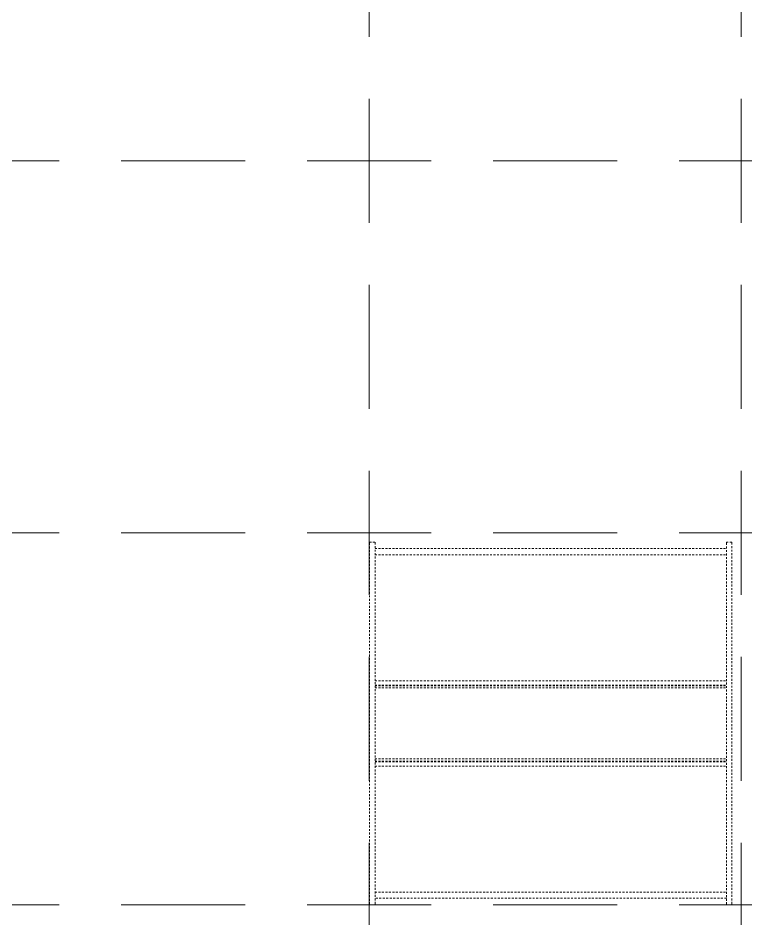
# Model space of a CAD drawing. Header units: inches. Extents: x 741 to 3125, y 9 to 2134.
# Drawn here: x 2504 to 2550.9, y 1194.1 to 1252.2 of the extents above; entities that cross this region are included whole.
import ezdxf

# ---------------------------------------------------------------- set-up
doc = ezdxf.new("R2010")
doc.units = ezdxf.units.IN
doc.header["$MEASUREMENT"] = 0
doc.linetypes.add('Demolished', pattern=[0.1875, 0.125, -0.0625])
doc.layers.add('A-CLNG-PATT', color=13, linetype='Demolished', lineweight=9)
doc.layers.add('E-LITE-EQPM', color=33, linetype='Demolished', lineweight=9)

# ---------------------------------------------------------------- blocks, each defined once
blk = doc.blocks.new('L-Recessed-Axis-Day-Acrylic - 2 x 2-V15-Level XX  RCP DEMO')
at = {"layer": 'E-LITE-EQPM', "color": 7}
for p, q in [((-11.699, 11.699), (-11.339, 11.699)), ((-11.699, 11.639), (-11.699, 11.699)), ((-11.699, 11.699), (-11.699, 11.639)), ((-11.699, 11.639), (-11.699, -11.639)), ((-11.339, 11.639), (-11.339, 11.699)), ((-11.339, 11.699), (-11.339, 11.639)), ((-11.339, -11.639), (-11.339, 11.639)), ((11.339, 11.699), (11.699, 11.699)), ((11.339, 11.639), (11.339, 11.699)), ((11.339, 11.699), (11.339, 11.639)), ((11.339, 11.639), (11.339, -11.639)), ((11.699, 11.639), (11.699, 11.699)), ((11.699, 11.699), (11.699, 11.639)), ((11.699, -11.639), (11.699, 11.639)), ((-11.339, 11.279), (11.339, 11.279)), ((-11.339, 10.882), (11.339, 10.882)), ((-11.339, 2.759), (11.339, 2.759)), ((-11.339, 2.474), (11.339, 2.474)), ((-11.339, 2.428), (11.339, 2.428)), ((-11.339, 2.288), (11.339, 2.288)), ((-11.339, -2.288), (11.339, -2.288)), ((-11.339, -2.428), (11.339, -2.428)), ((-11.339, -2.474), (11.339, -2.474)), ((-11.339, -2.759), (11.339, -2.759)), ((-11.339, -10.882), (11.339, -10.882)), ((11.339, -11.279), (-11.339, -11.279)), ((-11.699, -11.639), (-11.699, -11.699)), ((-11.699, -11.699), (-11.699, -11.639)), ((-11.339, -11.699), (-11.699, -11.699)), ((-11.339, -11.639), (-11.339, -11.699)), ((-11.339, -11.699), (-11.339, -11.639)), ((11.339, -11.639), (11.339, -11.699)), ((11.339, -11.699), (11.339, -11.639)), ((11.699, -11.699), (11.339, -11.699)), ((11.699, -11.639), (11.699, -11.699)), ((11.699, -11.699), (11.699, -11.639))]:
    blk.add_line(p, q, dxfattribs=at)

msp = doc.modelspace()

# ---------------------------------------------------------------- hatches: boundary and pattern name
at = {"layer": 'A-CLNG-PATT', "lineweight": 13}
h = msp.add_hatch(dxfattribs=at)
h.set_pattern_fill('FP_10', color=10, style=0, pattern_type=2)
h.set_pattern_definition([(90, (2526.604, 1242.96), (24, 24), [4, -4, 8, -4, -4]), (90, (2526.604, 1242.96), (24, 24), [-20, 4, 0]), (0, (2526.604, 1242.96), (24, -24), [4, -4, 8, -4, -4]), (0, (2526.604, 1242.96), (24, -24), [-20, 4, 0])])
h.paths.add_polyline_path([(2485.104, 1170.816), (2587.792, 1170.816), (2587.792, 1172.792), (2587.042, 1172.792), (2587.042, 1174.417), (2551.042, 1174.417), (2551.042, 1175.792), (2587.042, 1175.792), (2587.042, 1212.042), (2587.792, 1212.042), (2587.792, 1284.542), (2587.312, 1284.542), (2587.312, 1287.105), (2550.042, 1287.105), (2550.042, 1267.278), (2549.682, 1267.278), (2549.682, 1267.639), (2527.003, 1267.639), (2527.003, 1267.278), (2526.643, 1267.278), (2526.643, 1290.556), (2527.003, 1290.556), (2527.003, 1290.196), (2546.792, 1290.196), (2546.792, 1315.105), (2485.417, 1315.105), (2485.417, 1290.105), (2465.104, 1290.105), (2465.104, 1258.816), (2485.104, 1258.816), (2485.104, 1170.869)], flags=0)
h.paths.add_polyline_path([(2549.682, 1195.04), (2549.682, 1195.4), (2527.003, 1195.4), (2527.003, 1195.04), (2526.643, 1195.04), (2526.643, 1218.318), (2527.003, 1218.318), (2527.003, 1217.958), (2549.682, 1217.958), (2549.682, 1218.318), (2550.042, 1218.318), (2550.042, 1195.04)], flags=0)
h.paths.add_polyline_path([(2546.418, 1203.92), (2549.682, 1203.92), (2549.682, 1204.205), (2527.003, 1204.205), (2527.003, 1203.92), (2534.249, 1203.92)], flags=0)
h.paths.add_polyline_path([(2549.682, 1209.153), (2549.682, 1209.437), (2527.003, 1209.437), (2527.003, 1209.153), (2546.418, 1209.153)], flags=0)
h.paths.add_polyline_path([(2546.418, 1276.159), (2549.682, 1276.159), (2549.682, 1276.443), (2527.003, 1276.443), (2527.003, 1276.159), (2534.249, 1276.159)], flags=0)
h.paths.add_polyline_path([(2527.003, 1281.391), (2549.682, 1281.391), (2549.682, 1281.676), (2527.003, 1281.676)], flags=0)

# ---------------------------------------------------------------- block references
at = {"layer": 'E-LITE-EQPM', "color": 7}
msp.add_blockref('L-Recessed-Axis-Day-Acrylic - 2 x 2-V15-Level XX  RCP DEMO', (2538.342, 1206.679), dxfattribs=at)

doc.saveas('drawing.dxf')
